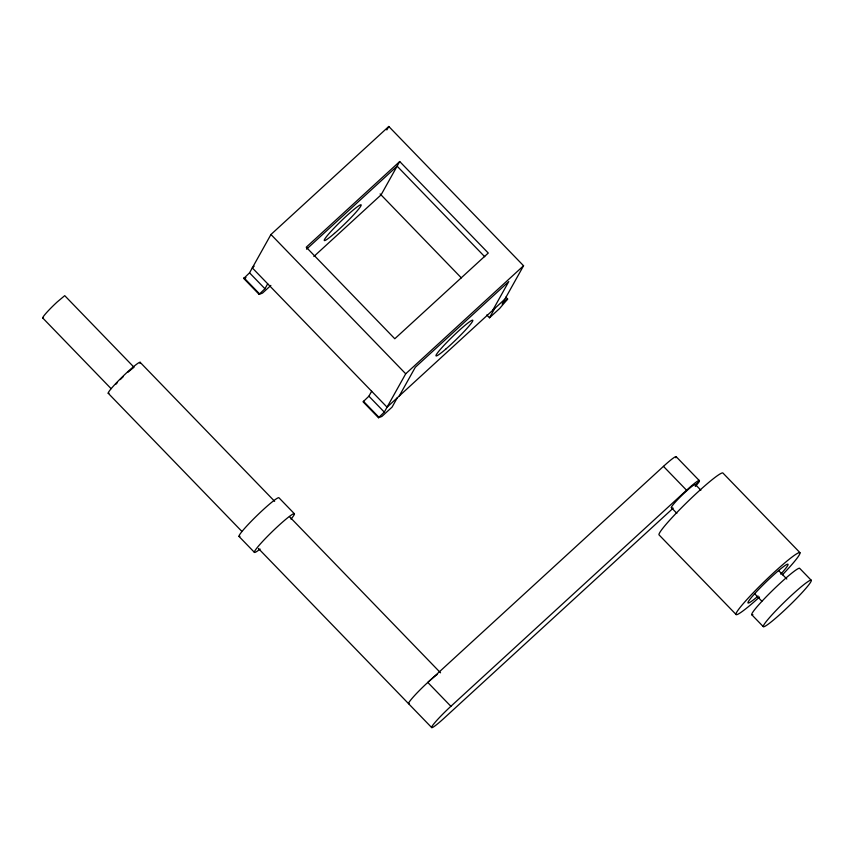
<?xml version="1.0" encoding="UTF-8"?>
<svg xmlns="http://www.w3.org/2000/svg" width="854" height="854" viewBox="0 0 854 854"><rect width="100%" height="100%" fill="white"/><g stroke="black" fill="none" stroke-linecap="round" stroke-linejoin="round"><path stroke-width="1.28" d="M270.867 285.439L262.509 293.103L259.114 294.363L243.721 278.447L249.539 272.832L270.953 234.508L388.794 126.477L523.555 265.754L502.141 304.077L507.639 299.028L505.824 297.16M259.114 294.363L264.943 288.748L267.697 283.816M386.862 129.936L388.794 126.477M399.715 161.523L306.234 247.222L394.794 338.75L488.274 253.051L399.715 161.523L381.055 194.893L313.866 256.499M371.661 391.26L368.896 396.192L363.078 401.818L378.482 417.734L381.866 416.464L392.082 407.102L397.27 397.815M378.482 417.734L384.3 412.108L405.714 373.796L523.555 265.754M399.234 396.01L415.3 367.273L508.781 281.564L492.715 310.301M486.769 314.977L489.491 317.795L494.679 308.497M507.639 299.028L499.707 308.422L489.491 317.795M254.172 266.181L252.304 267.889L387.054 407.177L504.895 299.135M306.554 249.197L397.121 166.167L484.752 256.734M675.93 457.755A22.236 1.996 -44.1 0 0 663.462 466.359L427.79 682.421L450.891 706.301A22.236 1.996 -44.1 0 0 431.932 726.508A22.236 1.996 -44.1 0 0 444.4 717.915L673.198 508.141M450.891 706.301L686.563 490.228A22.236 1.996 -44.1 0 1 695.305 486.46M699.031 481.635L695.103 485.232A16.674 1.505 -44.1 0 0 682.624 494.626A16.674 1.505 -44.1 0 0 671.895 507.564M243.721 278.447L245.973 277.603M800.059 552.751L723.05 473.159A44.483 4.003 -44.1 0 0 689.157 500.23A44.483 4.003 -44.1 0 0 658.989 534.828L735.999 614.421M811.3 580.357A33.359 3 -44.1 0 0 774.055 612.606A33.359 3 -44.1 0 0 776.478 617.485A33.359 3 -44.1 0 0 811.3 580.357L799.75 568.422A33.359 3 -44.1 0 0 771.205 591.769A33.359 3 -44.1 0 0 752.886 614.613M676.229 456.741L699.33 480.621M695.327 484.474L700.878 490.207M778.496 570.429L786.812 579.023M663.462 466.359L686.563 490.228M380.115 193.922L461.331 277.87M671.308 507.596L676.848 513.329M754.477 593.551L761.864 601.195M751.701 614.666L763.252 626.601M270.953 234.508L405.714 373.796M249.539 272.832L264.943 288.748M368.896 396.192L384.3 412.108M244.041 277.87L259.445 293.787M363.398 401.231L378.802 417.147M294.406 513.756L279.002 497.839A27.798 2.498 -44.1 0 0 255.218 517.3A27.798 2.498 -44.1 0 0 239.942 536.333M140.237 362.416L274.646 501.33M289.474 516.659L440.557 672.813M42.7 317.955L111.084 388.634M108.202 393.246L241.682 531.199M258.367 548.449L431.633 727.523M238.96 536.387L254.364 552.303M43.298 317.923A16.802 1.516 -44.1 0 1 57.25 301.921L64.733 295.655L134.046 367.284L132.156 368.704A16.802 1.516 -44.1 0 0 128.079 372.173M115.781 384.343A16.802 1.516 -44.1 0 1 117.446 382.539M120.297 379.582A16.802 1.516 -44.1 0 1 123.403 376.518M260.107 549.069A27.798 2.498 -44.1 0 1 259.402 545.001A27.798 2.498 -44.1 0 1 286.709 518.559A27.798 2.498 -44.1 0 1 290.979 519.168M758.106 596.049A27.798 2.498 -44.1 0 1 751.936 596.839A27.798 2.498 -44.1 0 1 781.869 567.889A27.798 2.498 -44.1 0 1 780.737 574.155M759.505 597.042A44.483 4.003 -44.1 0 1 740.631 606.788A44.483 4.003 -44.1 0 1 791.626 557.352A44.483 4.003 -44.1 0 1 782.424 574.817M409.312 703.611A22.236 1.996 -44.1 0 1 416.933 693.042A22.236 1.996 -44.1 0 1 437.131 674.521M108.992 393.214A22.236 1.996 -44.1 0 1 123.286 375.952A22.236 1.996 -44.1 0 1 139.939 363.43M446.13 348.795A25.577 2.295 -44.1 0 0 472.828 320.335A25.577 2.295 -44.1 0 0 444.272 345.059A25.577 2.295 -44.1 0 0 446.13 348.795M334.469 233.398A25.577 2.295 -44.1 0 0 361.167 204.928A25.577 2.295 -44.1 0 0 332.612 229.651A25.577 2.295 -44.1 0 0 334.469 233.398"/></g></svg>
